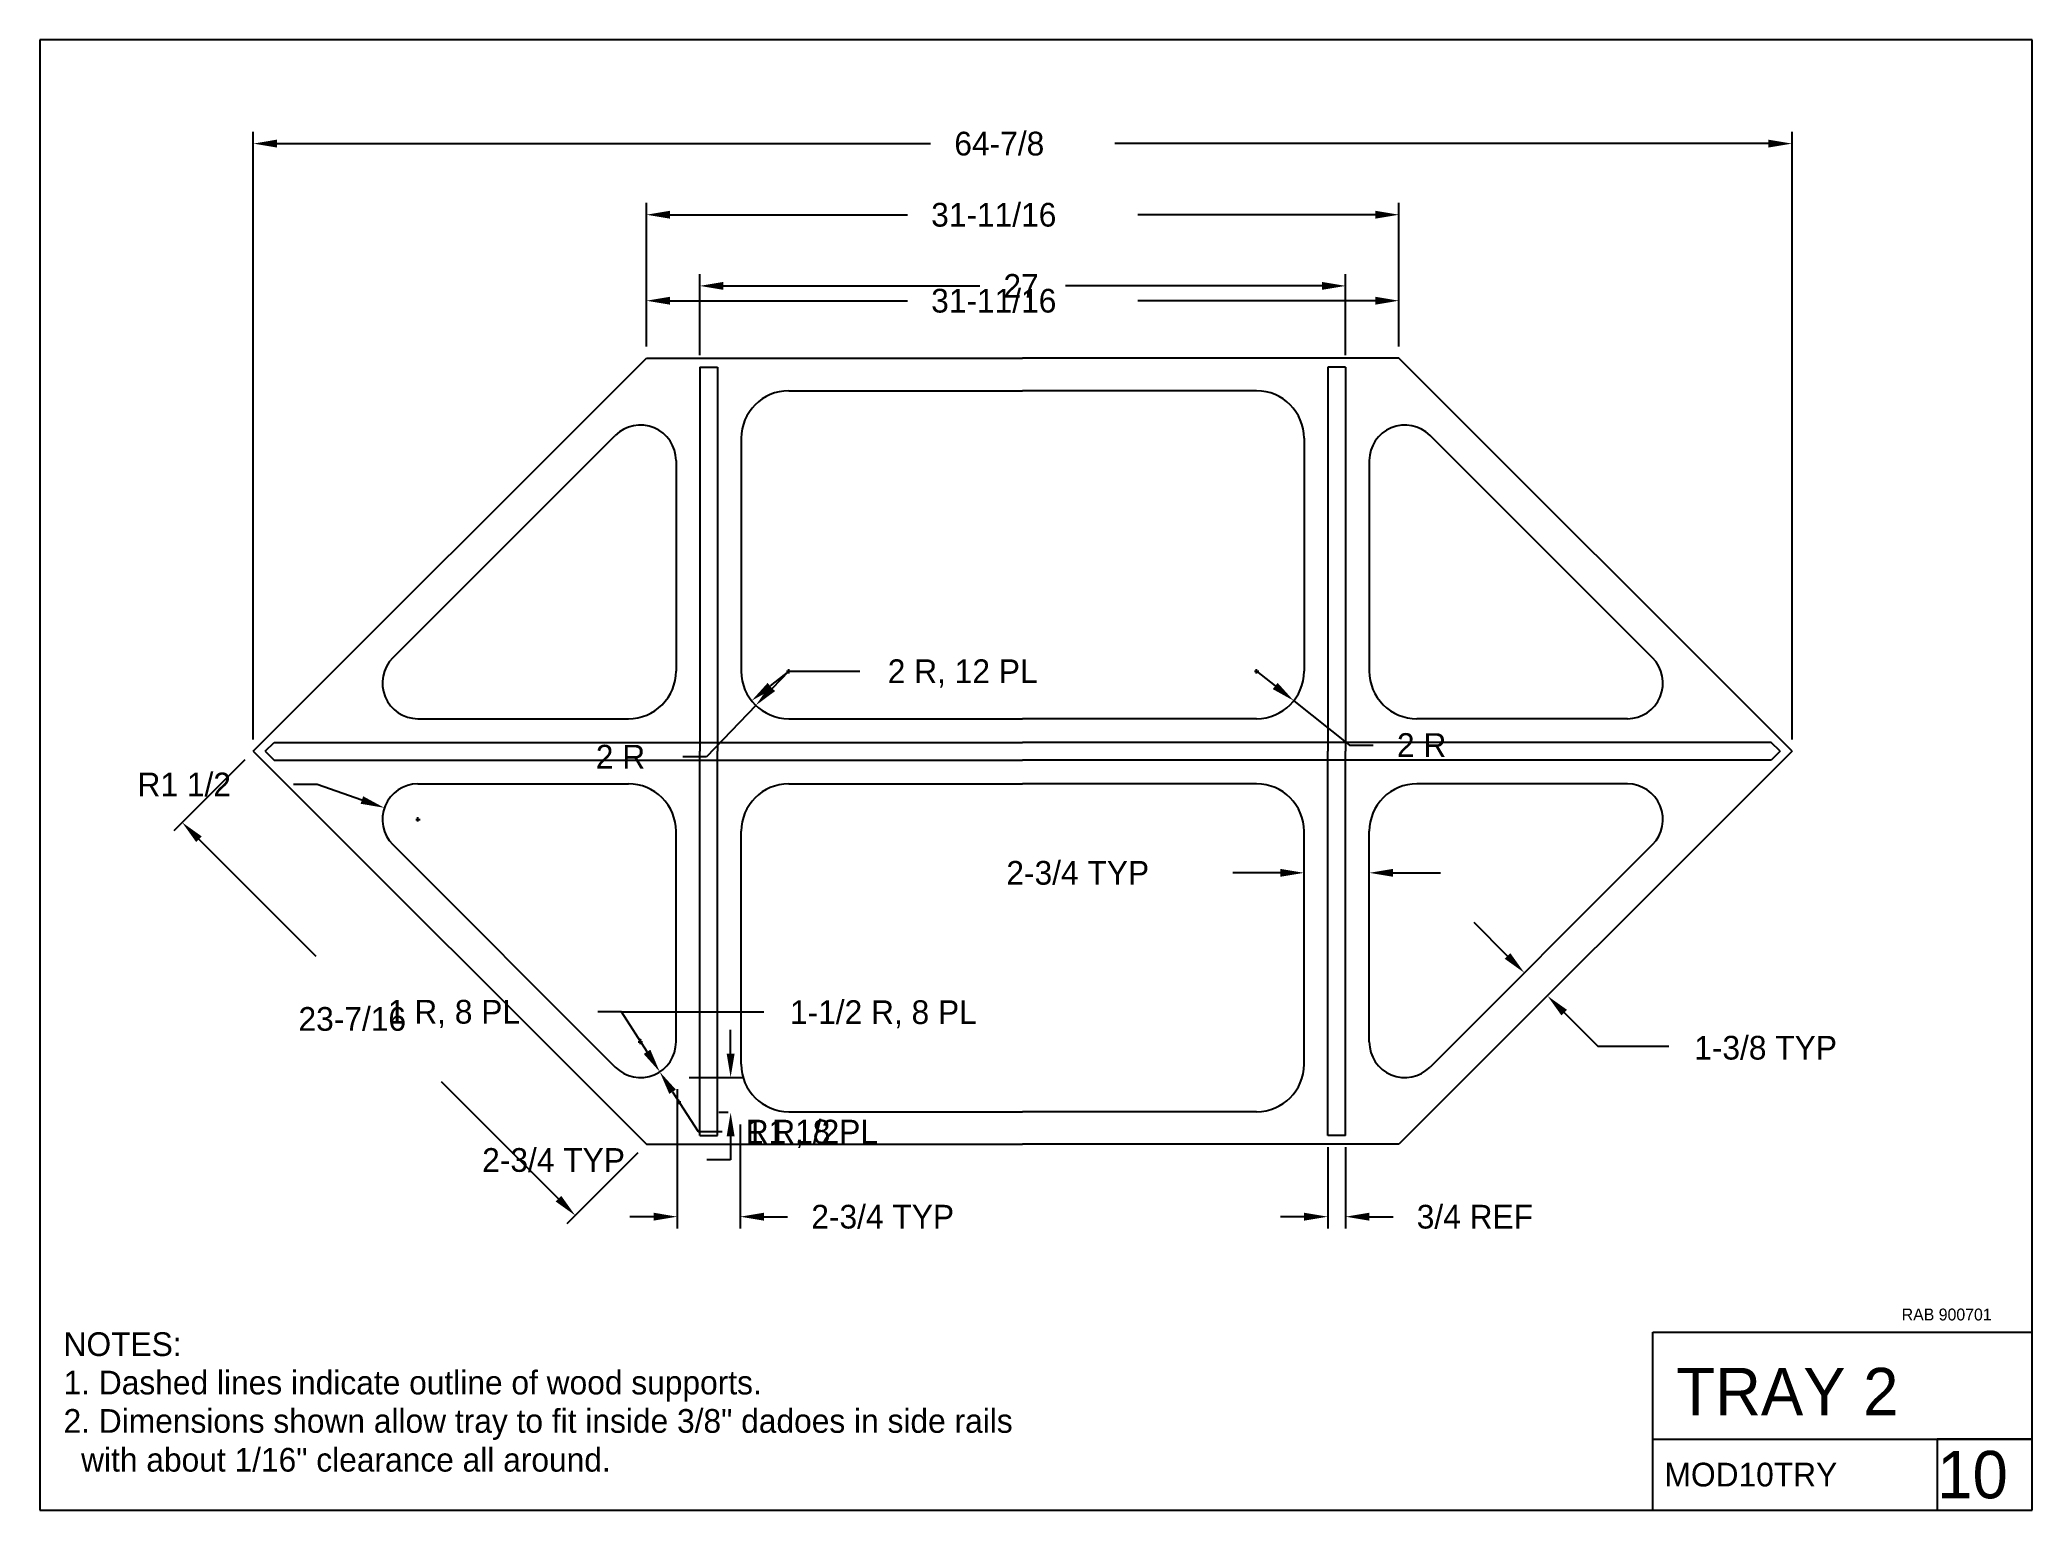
# Model space of a CAD drawing. Extents: x 0 to 84, y 0 to 62.
import ezdxf

# ---------------------------------------------------------------- set-up
doc = ezdxf.new("R2010")
doc.units = 0
doc.linetypes.add('DASHED', pattern=[0])
doc.layers.get('0').update_dxf_attribs({"linetype": 'CONTINUOUS'})
doc.layers.add('DIM', color=4, linetype='DASHED')
doc.dimstyles.get("Standard").update_dxf_attribs({"dimtxt": 2.5, "dimasz": 2.5, "dimexe": 1.25, "dimexo": 0.625, "dimtad": 1, "dimcen": 2.5, "dimazin": 3, "dimtfac": 1, "dimtmove": 0, "dimatfit": 3})

# ---------------------------------------------------------------- blocks, each defined once
blk = doc.blocks.new('*D')
at = {"color": 0}
for p, q in [((9, 32.5), (9, 58.125)), ((73.875, 32.5), (73.875, 58.125)), ((10, 57.625), (37.557, 57.625)), ((72.875, 57.625), (45.318, 57.625)), ((25.573, 49.073), (25.573, 55.125)), ((26.573, 54.625), (36.58, 54.625)), ((56.302, 54.625), (46.295, 54.625)), ((57.302, 49.073), (57.302, 55.125)), ((27.823, 48.698), (27.823, 52.125)), ((55.052, 48.698), (55.052, 52.125)), ((25.573, 49.073), (25.573, 51.5)), ((28.823, 51.625), (39.628, 51.625)), ((54.052, 51.625), (43.247, 51.625)), ((57.302, 49.073), (57.302, 51.5)), ((26.573, 51), (36.58, 51)), ((56.302, 51), (46.295, 51)), ((31.573, 35.375), (30.88, 34.654)), ((31.483, 35.375), (31.663, 35.375)), ((31.573, 35.285), (31.573, 35.465)), ((51.212, 35.375), (51.392, 35.375)), ((51.302, 35.285), (51.302, 35.465)), ((51.302, 35.375), (52.085, 34.753)), ((30.186, 33.934), (28.106, 31.772)), ((52.868, 34.131), (55.217, 32.264)), ((55.217, 32.264), (56.217, 32.264)), ((8.646, 31.646), (5.646, 28.646)), ((28.106, 31.772), (27.106, 31.772)), ((11.69, 30.6), (10.69, 30.6)), ((13.579, 29.945), (11.69, 30.6)), ((15.851, 29.125), (16.031, 29.125)), ((15.941, 29.035), (15.941, 29.215)), ((6.707, 28.293), (11.639, 23.361)), ((24.529, 21.016), (23.529, 21.016)), ((25.6, 19.327), (24.529, 21.016)), ((29.125, 19.25), (29.125, 20.25)), ((25.233, 19.743), (25.413, 19.743)), ((25.233, 19.743), (25.413, 19.743)), ((25.323, 19.653), (25.323, 19.833)), ((25.323, 19.653), (25.323, 19.833)), ((21.866, 13.134), (16.934, 18.066)), ((26.678, 17.642), (27.763, 15.962)), ((26.678, 17.642), (27.763, 15.962)), ((26.875, 17.75), (26.875, 11.875)), ((27.375, 18.25), (29.625, 18.25)), ((26.85, 17.216), (27.03, 17.216)), ((26.94, 17.126), (26.94, 17.306)), ((27.763, 15.962), (28.763, 15.962)), ((27.763, 15.962), (28.763, 15.962)), ((29.026, 16.766), (28.625, 16.766)), ((29.526, 16.266), (29.526, 11.875)), ((29.125, 15.766), (29.125, 14.766)), ((54.302, 15.302), (54.302, 11.875)), ((55.052, 15.302), (55.052, 11.875)), ((25.219, 15.074), (22.219, 12.074)), ((29.125, 14.766), (28.125, 14.766)), ((25.875, 12.375), (24.875, 12.375)), ((30.526, 12.375), (31.526, 12.375)), ((53.302, 12.375), (52.302, 12.375)), ((56.052, 12.375), (57.052, 12.375))]:
    blk.add_line(p, q, dxfattribs=at)
for points in [[(10, 57.458), (10, 57.792), (9, 57.625)], [(72.875, 57.458), (72.875, 57.792), (73.875, 57.625)], [(26.573, 54.458), (26.573, 54.792), (25.573, 54.625)], [(56.302, 54.458), (56.302, 54.792), (57.302, 54.625)], [(28.823, 51.458), (28.823, 51.792), (27.823, 51.625)], [(54.052, 51.458), (54.052, 51.792), (55.052, 51.625)], [(26.573, 50.833), (26.573, 51.167), (25.573, 51)], [(56.302, 50.833), (56.302, 51.167), (57.302, 51)], [(31, 34.539), (30.759, 34.77), (30.186, 33.934)], [(52.189, 34.883), (51.981, 34.622), (52.868, 34.131)], [(13.524, 29.787), (13.634, 30.102), (14.524, 29.617)], [(6.589, 28.175), (6.825, 28.411), (6, 29)], [(25.46, 19.238), (25.741, 19.416), (26.136, 18.483)], [(26.818, 17.733), (26.538, 17.552), (26.136, 18.483)], [(26.818, 17.733), (26.538, 17.552), (26.136, 18.483)], [(29.292, 19.25), (28.958, 19.25), (29.125, 18.25)], [(29.292, 15.766), (28.958, 15.766), (29.125, 16.766)], [(21.748, 13.016), (21.984, 13.252), (22.573, 12.427)], [(25.875, 12.208), (25.875, 12.542), (26.875, 12.375)], [(30.526, 12.208), (30.526, 12.542), (29.526, 12.375)], [(53.302, 12.208), (53.302, 12.542), (54.302, 12.375)], [(56.052, 12.208), (56.052, 12.542), (55.052, 12.375)]]:
    blk.add_solid(points, dxfattribs=at)
for s, p in [('64-7/8', (38.557, 57.125)), ('31-11/16', (37.58, 54.125)), ('27', (40.628, 51.125)), ('31-11/16', (37.58, 50.5)), ('2 R', (57.217, 31.764)), ('2 R', (23.44, 31.272)), ('R1 1/2', (4.118, 30.1)), ('23-7/16', (10.905, 20.214)), ('1 R, 8 PL', (14.672, 20.516)), ('1 R, 8 PL', (29.763, 15.462)), ('R1 1/2', (29.763, 15.462)), ('2-3/4 TYP', (18.649, 14.266)), ('2-3/4 TYP', (32.526, 11.875)), ('3/4 REF', (58.052, 11.875))]:
    blk.add_text(s, height=1, dxfattribs=at).set_placement(p)

msp = doc.modelspace()

# ---------------------------------------------------------------- linework, layer by layer
at = {"color": 0}
for p, q in [((84, 62), (0, 62)), ((0, 62), (0, 0)), ((84, 0), (84, 62)), ((9, 32), (25.573, 48.573)), ((25.573, 48.573), (41.437, 48.573)), ((57.302, 48.573), (41.437, 48.573)), ((73.875, 32), (57.302, 48.573)), ((31.573, 47.198), (41.437, 47.198)), ((51.302, 47.198), (41.437, 47.198)), ((14.88, 35.936), (24.262, 45.318)), ((29.573, 45.198), (29.573, 35.375)), ((53.302, 45.198), (53.302, 35.375)), ((67.995, 35.936), (58.613, 45.318)), ((26.823, 44.257), (26.823, 35.375)), ((56.052, 44.257), (56.052, 35.375)), ((31.573, 35.375), (30.79, 34.753)), ((31.573, 35.375), (34.573, 35.375)), ((15.941, 33.375), (24.823, 33.375)), ((31.573, 33.375), (41.437, 33.375)), ((51.302, 33.375), (41.437, 33.375)), ((66.934, 33.375), (58.052, 33.375)), ((9, 32), (25.573, 15.427)), ((73.875, 32), (57.302, 15.427)), ((15.941, 30.625), (24.823, 30.625)), ((31.573, 30.625), (41.437, 30.625)), ((51.302, 30.625), (41.437, 30.625)), ((66.934, 30.625), (58.052, 30.625)), ((26.823, 19.743), (26.823, 28.625)), ((29.573, 18.802), (29.573, 28.625)), ((53.302, 18.802), (53.302, 28.625)), ((56.052, 19.743), (56.052, 28.625)), ((14.88, 28.064), (24.262, 18.682)), ((67.995, 28.064), (58.613, 18.682)), ((52.302, 26.875), (50.302, 26.875)), ((57.052, 26.875), (59.052, 26.875)), ((61.883, 23.367), (60.469, 24.781)), ((25.6, 19.327), (24.529, 21.016)), ((24.529, 21.016), (30.529, 21.016)), ((64.27, 20.98), (65.684, 19.566)), ((65.684, 19.566), (68.684, 19.566)), ((31.573, 16.802), (41.437, 16.802)), ((51.302, 16.802), (41.437, 16.802)), ((25.573, 15.427), (41.437, 15.427)), ((57.302, 15.427), (41.437, 15.427)), ((68, 0), (68, 7.5)), ((68, 7.5), (84, 7.5)), ((68, 3), (84, 3)), ((84, 3), (80, 3)), ((80, 3), (80, 0)), ((0, 0), (84, 0))]:
    msp.add_line(p, q, dxfattribs=at)
for centre, radius, start, end in [((31.573, 45.198), 2, 90.00001, 179.99999), ((51.302, 45.198), 2, 0.00001, 89.99999), ((25.323, 44.257), 1.5, 0.00001, 135), ((57.552, 44.257), 1.5, 45, 179.99999), ((15.941, 34.875), 1.5, 135.00001, 270.00001), ((24.823, 35.375), 2, 269.99999, 360), ((31.573, 35.375), 2, 180, 270), ((51.302, 35.375), 2, 270, 360), ((58.052, 35.375), 2, 180, 270.00001), ((66.934, 34.875), 1.5, 269.99999, 44.99999), ((15.941, 29.125), 1.5, 89.99999, 224.99999), ((24.823, 28.625), 2, 0, 90.00001), ((31.573, 28.625), 2, 90, 180), ((51.302, 28.625), 2, 0, 90), ((58.052, 28.625), 2, 89.99999, 180), ((66.934, 29.125), 1.5, 315.00001, 90.00001), ((25.323, 19.743), 1.5, 225, 359.99999), ((57.552, 19.743), 1.5, 180.00001, 315), ((31.573, 18.802), 2, 180.00001, 269.99999), ((51.302, 18.802), 2, 270.00001, 359.99999)]:
    msp.add_arc(centre, radius, start, end, dxfattribs=at)
msp.add_point((25.323, 19.833), dxfattribs=at)
for points in [[(30.686, 34.883), (30.894, 34.622), (30.007, 34.131)], [(52.302, 27.042), (52.302, 26.708), (53.302, 26.875)], [(57.052, 26.708), (57.052, 27.042), (56.052, 26.875)], [(62.001, 23.485), (61.765, 23.249), (62.59, 22.66)], [(64.152, 20.863), (64.387, 21.098), (63.562, 21.688)], [(25.46, 19.238), (25.741, 19.416), (26.136, 18.483)]]:
    msp.add_solid(points, dxfattribs=at)
at = {"layer": 'DIM', "color": 0}
for p, q in [((27.823, 48.198), (28.573, 48.198)), ((27.823, 48.198), (27.823, 32)), ((28.573, 48.198), (28.573, 32)), ((55.052, 48.198), (54.302, 48.198)), ((54.302, 48.198), (54.302, 32)), ((55.052, 48.198), (55.052, 32)), ((9.5, 32), (9.875, 32.375)), ((9.5, 32), (9.875, 31.625)), ((9.875, 32.375), (41.437, 32.375)), ((27.823, 15.802), (27.823, 32)), ((28.573, 15.802), (28.573, 32)), ((73, 32.375), (41.437, 32.375)), ((54.302, 15.802), (54.302, 32)), ((55.052, 15.802), (55.052, 32)), ((73.375, 32), (73, 32.375)), ((73.375, 32), (73, 31.625)), ((9.875, 31.625), (41.437, 31.625)), ((73, 31.625), (41.437, 31.625)), ((27.823, 15.802), (28.573, 15.802)), ((55.052, 15.802), (54.302, 15.802))]:
    msp.add_line(p, q, dxfattribs=at)

# ---------------------------------------------------------------- texts
at = {"color": 0}
for s, height, p in [('2 R, 12 PL', 1, (35.75, 34.875)), ('2-3/4 TYP', 1, (40.75, 26.375)), ('1-1/2 R, 8 PL', 1, (31.625, 20.5)), ('1-3/8 TYP', 1, (69.75, 19)), ('RAB 900701', 0.5, (78.5, 8)), ('NOTES:', 1, (1, 6.5)), ('1. Dashed lines indicate outline of wood supports.', 1, (1, 4.881)), ('TRAY 2', 2, (69, 4)), ('2. Dimensions shown allow tray to fit inside 3/8" dadoes in side rails', 1, (1, 3.262)), ('   with about 1/16" clearance all around.', 1, (0.625, 1.625)), ('10', 2, (80, 0.5)), ('MOD10TRY', 1, (68.5, 1))]:
    msp.add_text(s, height=height, dxfattribs=at).set_placement(p)

# ---------------------------------------------------------------- dimensions: what is measured, and where the dimension line sits
for base, p1, p2, text, middle in [((55.052, 51.625), (27.823, 48.198), (55.052, 48.198), '27', (41.437, 51.625)), ((57.302, 54.625), (25.573, 48.573), (57.302, 48.573), '31-11/16', (41.437, 54.625)), ((73.875, 57.625), (9, 32), (73.875, 32), '64-7/8', (41.437, 57.625)), ((55.052, 12.375), (54.302, 15.802), (55.052, 15.802), '3/4 REF', (61.314, 12.375))]:
    dim = msp.add_linear_dim(base=base, p1=p1, p2=p2, text=text, dimstyle='Standard', dxfattribs=at)
    dim.commit()
    dim.dimension.update_dxf_attribs({"geometry": '*D', "text_midpoint": middle})
dim = msp.add_aligned_dim(p1=(9, 32), p2=(25.573, 15.427), distance=-4.243, text='23-7/16', dimstyle='Standard', dxfattribs=at)
dim.commit()
dim.dimension.update_dxf_attribs({"geometry": '*D', "text_midpoint": (14.286, 20.714)})

doc.saveas('drawing.dxf')
